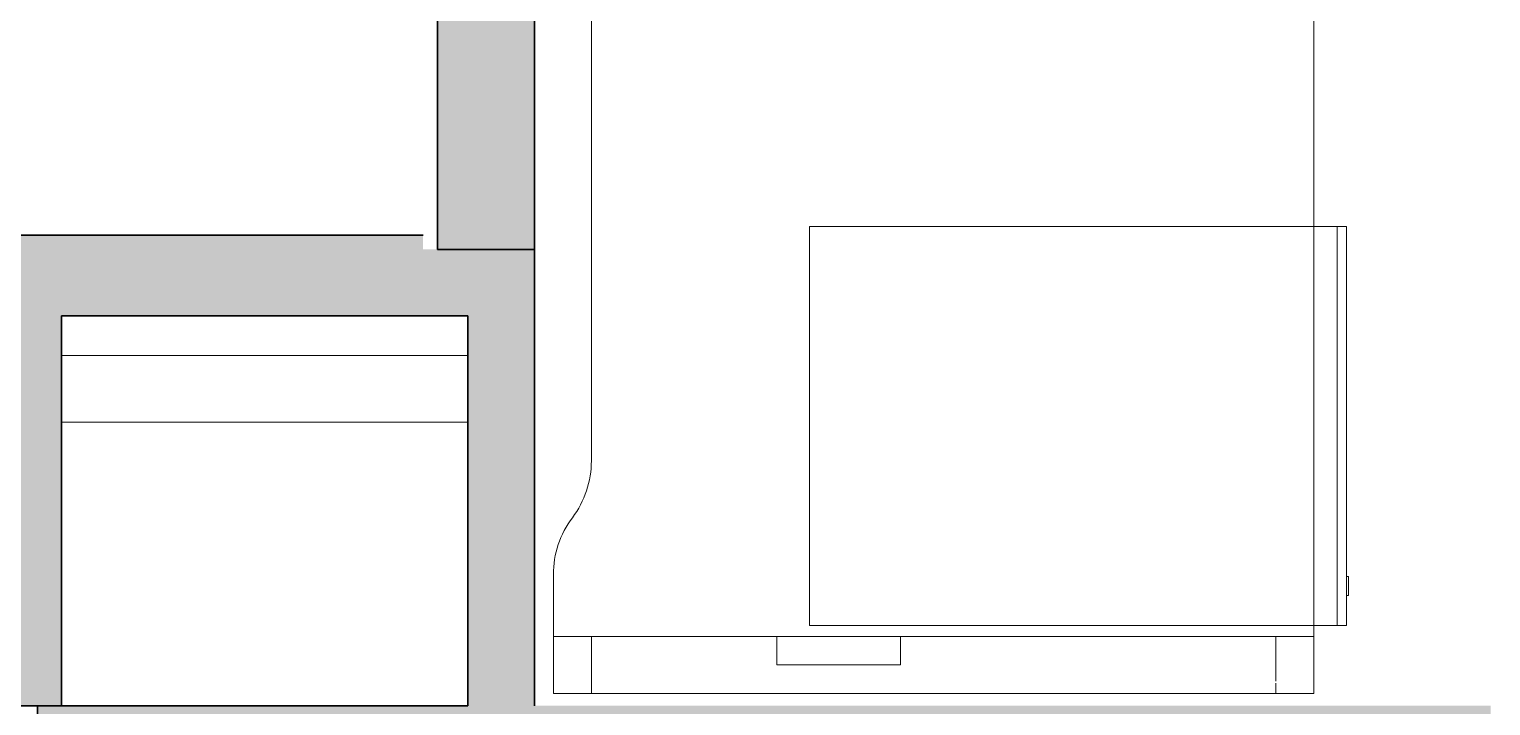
# Model space of a CAD drawing. Header units: millimetres. Extents: x 155927 to 295199, y -4084 to 97293.
# Drawn here: x 161621 to 163159, y 9370 to 10082 of the extents above; entities that cross this region are included whole.
import ezdxf

# ---------------------------------------------------------------- set-up
doc = ezdxf.new("R2010")
doc.units = ezdxf.units.MM
doc.header["$MEASUREMENT"] = 0
for name, color, linetype, lineweight in [('A-WALL-PATT', 7, 'CONTINUOUS', 9), ('I-FURN', 8, 'CONTINUOUS', 9), ('I-WALL', 7, 'CONTINUOUS', 9)]:
    doc.layers.add(name, color=color, linetype=linetype, lineweight=lineweight)

msp = doc.modelspace()

# ---------------------------------------------------------------- hatches: boundary and pattern name
at = {"layer": 'A-WALL-PATT'}
for points in [[(162050.8, 9850.1), (162152.8, 9850.1), (162152.8, 13607.6), (162050.8, 13607.6), (162050.8, 10127.2)], [(161939.2, 9780.1), (162082.8, 9780.1), (162082.8, 9850.1), (161585.3, 9850.1), (161585.3, 9780.1), (161655.3, 9780.1)], [(162082.8, 9369.6), (162152.8, 9369.6), (162152.8, 9850.1), (162082.8, 9850.1), (162082.8, 9692.7)], [(161655.3, 9369.6), (161655.3, 9780.1), (161585.3, 9780.1), (161585.3, 9369.6)], [(163158.8, 9267.6), (163158.8, 9369.6), (161630.3, 9369.6), (161630.3, 9267.6), (163139.9, 9267.6)]]:
    msp.add_hatch(color=256, dxfattribs=at).paths.add_polyline_path(points, flags=0)
h = msp.add_hatch(color=256, dxfattribs=at)
h.paths.add_polyline_path([(161939.2, 9850.1), (162035.8, 9850.1), (162035.8, 9865.1), (161585.3, 9865.1), (161585.3, 9850.1)], flags=0)
h.paths.add_polyline_path([(159946.3, 9850.1), (160016.3, 9850.1), (160016.3, 9865.1), (159587.8, 9865.1), (159587.8, 9850.1)], flags=0)

# ---------------------------------------------------------------- linework, layer by layer
at = {"layer": 'I-FURN'}
for p, q in [((162972.8, 9382.7), (162972.8, 10982.7)), ((162972.8, 10982.7), (162972.8, 9382.7)), ((162212.8, 10460), (162212.8, 9627.7)), ((162212.8, 9627.7), (162212.8, 10460)), ((162442.1, 9874.3), (162442.1, 9454.3)), ((162972.8, 9874.3), (162442.1, 9874.3)), ((162997.1, 9874.3), (162972.8, 9874.3)), ((163007.1, 9874.3), (162997.1, 9874.3)), ((162997.1, 9874.3), (162997.1, 9454.3)), ((162997.1, 9454.3), (162997.1, 9874.3)), ((163007.1, 9454.3), (163007.1, 9874.3)), ((162172.8, 9507.7), (162172.8, 9382.7)), ((162172.8, 9382.7), (162172.8, 9507.7)), ((163009.1, 9505.9), (163007.1, 9505.9)), ((163009.1, 9505.9), (163009.1, 9485.9)), ((163009.1, 9485.9), (163009.1, 9505.9)), ((163007.1, 9485.9), (163009.1, 9485.9)), ((162212.8, 9442.7), (162172.8, 9442.7)), ((162172.8, 9442.7), (162407.8, 9442.7)), ((162172.8, 9382.7), (162172.8, 9442.7)), ((162172.8, 9382.7), (162172.8, 9442.7)), ((162932.8, 9442.7), (162212.8, 9442.7)), ((162212.8, 9382.7), (162212.8, 9442.7)), ((162212.8, 9382.7), (162212.8, 9442.7)), ((162407.8, 9442.7), (162537.8, 9442.7)), ((162407.8, 9412.7), (162407.8, 9442.7)), ((162407.8, 9412.7), (162407.8, 9442.7)), ((162442.1, 9454.3), (162972.8, 9454.3)), ((162537.8, 9442.7), (162972.8, 9442.7)), ((162537.8, 9442.7), (162537.8, 9412.7)), ((162537.8, 9412.7), (162537.8, 9442.7)), ((162972.8, 9442.7), (162932.8, 9442.7)), ((162932.8, 9395.6), (162932.8, 9442.7)), ((162932.8, 9395.6), (162932.8, 9442.7)), ((162972.8, 9454.3), (162997.1, 9454.3)), ((162972.8, 9442.7), (162972.8, 9382.7)), ((162972.8, 9382.7), (162972.8, 9442.7)), ((162997.1, 9454.3), (163007.1, 9454.3)), ((162537.8, 9412.7), (162407.8, 9412.7)), ((162407.8, 9412.7), (162537.8, 9412.7)), ((162932.8, 9382.7), (162932.8, 9393.3)), ((162932.8, 9382.7), (162932.8, 9393.3)), ((162172.8, 9382.7), (162212.8, 9382.7)), ((162972.8, 9382.7), (162172.8, 9382.7)), ((162172.8, 9382.7), (162972.8, 9382.7)), ((162972.8, 9382.7), (162172.8, 9382.7)), ((162212.8, 9382.7), (162932.8, 9382.7)), ((162932.8, 9382.7), (162972.8, 9382.7))]:
    msp.add_line(p, q, dxfattribs=at)
for centre, start, end in [((162112.8, 9627.7), 323.1301, 0), ((162112.8, 9627.7), 323.1301, 0), ((162272.8, 9507.7), 143.1301, 180), ((162272.8, 9507.7), 143.1301, 180)]:
    msp.add_arc(centre, 100, start, end, dxfattribs=at)
at = {"layer": 'I-WALL', "lineweight": 30}
for p, q in [((162050.8, 13607.6), (162050.8, 9850.1)), ((162152.8, 9850.1), (162152.8, 13505.6)), ((162035.8, 9865.1), (161585.3, 9865.1)), ((162050.8, 9850.1), (162152.8, 9850.1)), ((162082.8, 9850.1), (162050.8, 9850.1)), ((162152.8, 9850.1), (162082.8, 9850.1)), ((162152.8, 9369.6), (162152.8, 9850.1)), ((161655.3, 9369.6), (161655.3, 9780.1)), ((161655.3, 9780.1), (162082.8, 9780.1)), ((162082.8, 9780.1), (162082.8, 9369.6)), ((161585.3, 9369.6), (161655.3, 9369.6)), ((162082.8, 9369.6), (161630.3, 9369.6)), ((161630.3, 9369.6), (161630.3, 9267.6))]:
    msp.add_line(p, q, dxfattribs=at)
at = {"layer": 'I-WALL'}
for p, q in [((161655.3, 9738.3), (162082.8, 9738.3)), ((162082.8, 9668.3), (161655.3, 9668.3))]:
    msp.add_line(p, q, dxfattribs=at)

doc.saveas('drawing.dxf')
